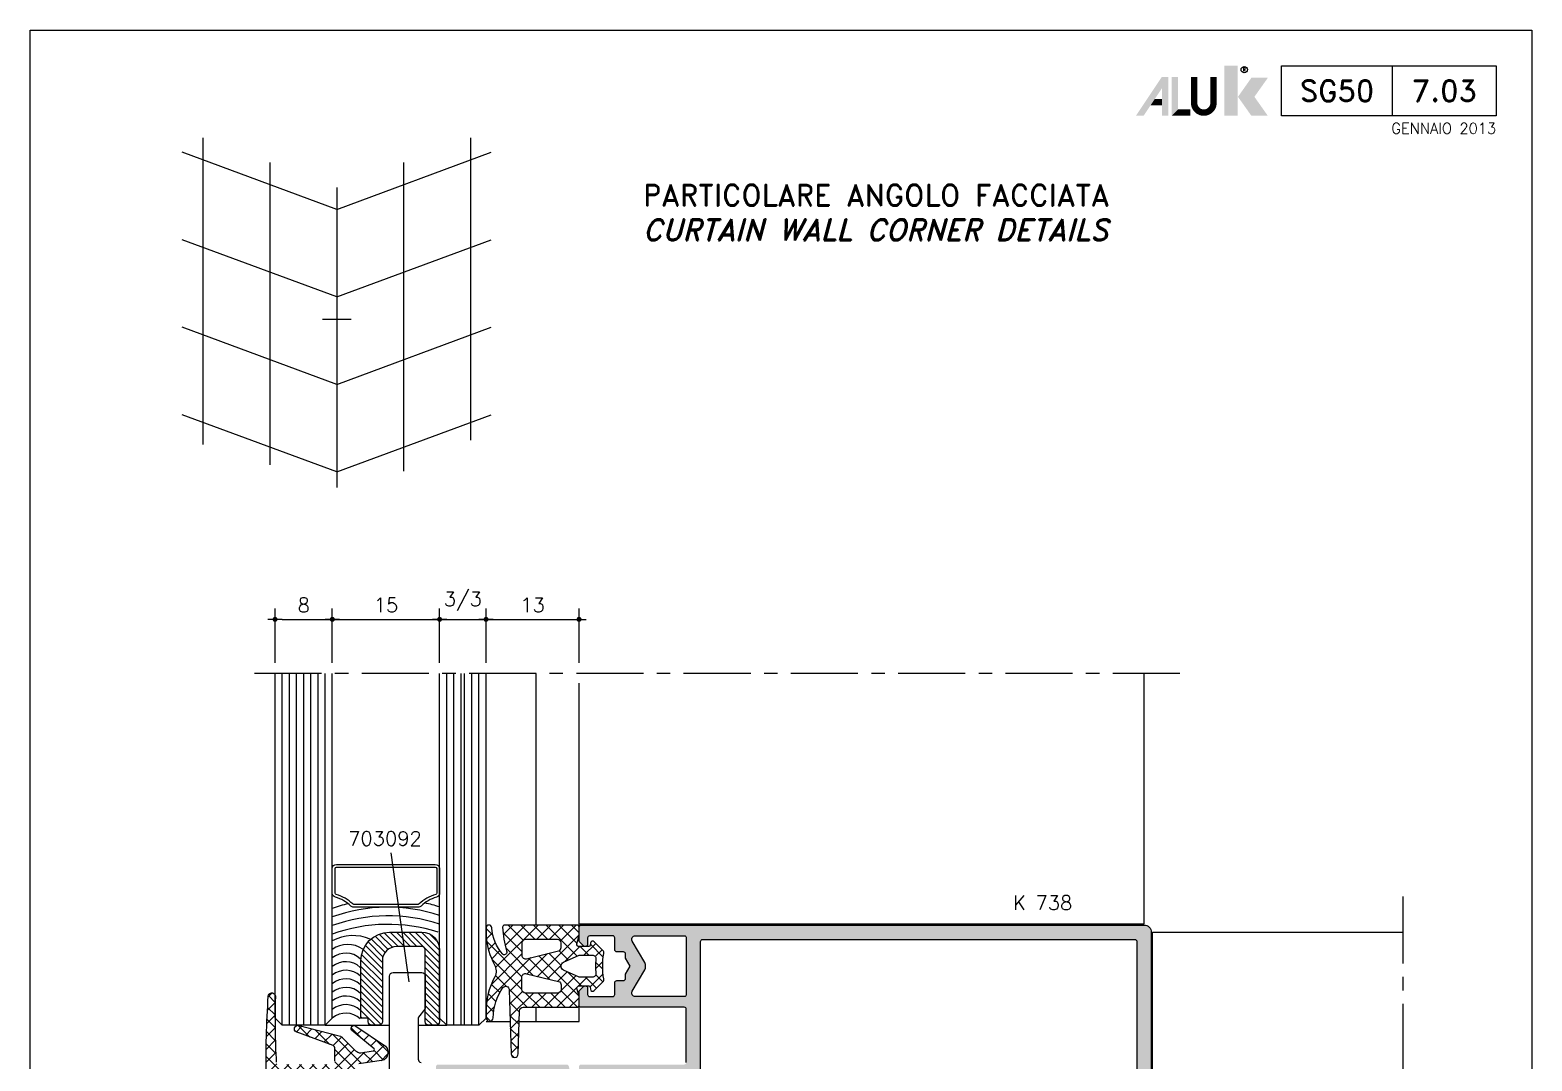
# Model space of a CAD drawing. Extents: x 0 to 1130, y -960 to 577.
# Drawn here: x 920 to 1130, y -487.2 to -343 of the extents above; entities that cross this region are included whole.
import ezdxf
from ezdxf.enums import TextEntityAlignment as Align

# ---------------------------------------------------------------- set-up
doc = ezdxf.new("R2010")
doc.units = 0
doc.header["$LTSCALE"] = 7.5
doc.header["$MEASUREMENT"] = 0
doc.linetypes.add('CENTER', pattern=[2, 1.25, -0.25, 0.25, -0.25])
doc.layers.get('0').update_dxf_attribs({"linetype": 'CONTINUOUS'})
doc.layers.get('DEFPOINTS').update_dxf_attribs({"linetype": 'CONTINUOUS'})
for name, color, linetype in [('ACCESSORI', 200, 'CONTINUOUS'), ('ASSI', 1, 'CENTER'), ('FILL', 8, 'CONTINUOUS'), ('FINE', 7, 'CONTINUOUS'), ('GOMMA', 3, 'CONTINUOUS'), ('GROSSA', 4, 'CONTINUOUS'), ('MARCHIO', 7, 'CONTINUOUS'), ('QUOTE', 254, 'CONTINUOUS'), ('TESTO', 2, 'CONTINUOUS'), ('TRATTEGGI', 140, 'CONTINUOUS'), ('VETRO', 6, 'CONTINUOUS')]:
    doc.layers.add(name, color=color, linetype=linetype)
doc.styles.add('RD', font='ROMAND.SHX', dxfattribs={"height": 3})
doc.styles.add('ROMD', font='ROMAND', dxfattribs={"height": 3})
doc.styles.get("Standard").update_dxf_attribs({"font": 'romans.shx'})
doc.dimstyles.new('SCALA_1-1$0', dxfattribs={"dimtxt": 2, "dimasz": 1, "dimexe": 1.5, "dimexo": 1.5, "dimgap": 1, "dimtad": 3, "dimdsep": 46, "dimtxsty": 'Standard', "dimblk1": 'PUNTO', "dimblk2": 'PUNTO', "dimsah": 1, "dimcen": 0.09, "dimclrt": 2, "dimadec": 0, "dimazin": 0, "dimtfac": 0.7, "dimtmove": 0, "dimatfit": 3, "dimldrblk": 'PUNTO', "dimfxl": 1, "dimtolj": 2, "dimarcsym": 0})

# ---------------------------------------------------------------- blocks, each defined once
blk = doc.blocks.new('NMD')
at = {"layer": 'MARCHIO'}
blk.add_line((-19.50147934574323, -11.99999999951831), (-19.50147934574323, -5), dxfattribs=at)
at = {"layer": 'MARCHIO', "const_width": 0.8940816252993522}
blk.add_lwpolyline([(-44.52990537063704, -6.560045326696226), (-44.52990537063704, -10.20148341598349, -1), (-47.2328569124073, -10.20148341598349), (-47.2328569124073, -6.560045326696226)], format="xyb", dxfattribs=at)
at = {"layer": 'MARCHIO'}
blk.add_lwpolyline([(-5, -11.9999999995182), (-35.0029586914865, -11.99999999951831), (-35.0029586914865, -5.000000000000114), (-5, -5)], close=True, dxfattribs=at)
blk.add_circle((-40.22975519054793, -5.53274893474395), 0.442301161380581, dxfattribs=at)
for points in [[(-43.01116324381744, -4.962846688377454), (-41.13419014878346, -4.962846688377454), (-43.01116324381741, -11.99999999951829), (-41.1341901487834, -11.99999999951832)], [(-55.38160161531025, -11.99999999951829), (-54.30890331492077, -11.99999999951829), (-51.75496516676219, -6.560045326696248), (-51.73432503771241, -8.13813258370574)], [(-51.75496516676219, -6.560045326696248), (-51.73432503771241, -8.13813258370574), (-50.84024341241303, -6.560045326696248), (-50.84024341241303, -11.99999999951832)], [(-51.73432503771238, -11.99999999951832), (-50.84024341241303, -11.99999999951832), (-51.73432503771241, -8.13813258370574)], [(-50.38284926682724, -6.560045326696226), (-49.48876764152789, -6.560045326696226), (-50.38284926682724, -11.99999999951832), (-49.48876764152789, -11.10591837421894)], [(-39.22923636995171, -6.682906760413069), (-36.93009059657882, -6.68290676041309), (-41.10585751316535, -9.341453379965678), (-38.80671173979249, -9.341453379965678)], [(-52.72995742831989, -9.631581169617007), (-53.32601184518612, -10.52566279491632), (-51.73432503771235, -9.631581169616993), (-51.73432503771238, -10.52566279491634)], [(-41.10585751316535, -9.341453379965678), (-38.80671173979249, -9.341453379965678), (-39.22923636995174, -11.99999999951832), (-36.93009059657888, -11.99999999951832)], [(-49.48876764152789, -11.10591837421894), (-50.38284926682724, -11.99999999951832), (-47.76870756949228, -11.10591837421898), (-47.76870756949228, -11.99999999951832)]]:
    blk.add_solid(points, dxfattribs=at)
blk.add_text('R', height=0.4444645296249439, dxfattribs=at).set_placement((-40.22975519054793, -5.53274893474395), align=Align.MIDDLE)
at = {"layer": 'MARCHIO', "color": 2, "style": 'RD'}
for tag, p in [('SERIE', (-27.24999999999983, -8.5)), ('PAG', (-12.24999999999983, -8.5))]:
    blk.add_attdef(tag, text='', height=3, dxfattribs=at).set_placement(p, align=Align.MIDDLE)
at = {"layer": 'MARCHIO', "color": 2}
blk.add_attdef('REVISIONE', text='', height=1.5, dxfattribs=at).set_placement((-5.004068828642176, -14.50321972118864), align=Align.RIGHT)
blk = doc.blocks.new('PUNTO')
blk.add_line((-1, 0), (1, 0))
at = {"const_width": 0.35}
blk.add_lwpolyline([(-0.1750000000000114, 0, 1), (0.1750000000000114, 0, 1)], format="xyb", close=True, dxfattribs=at)
blk = doc.blocks.new('*D206')
at = {"layer": 'DEFPOINTS', "color": 0, "transparency": 16777216}
for p in [(962.263546626122, -425.4316943071979), (954.263546626122, -433.000723530922), (962.263546626122, -433.000723530922)]:
    blk.add_point(p, dxfattribs=at)
at = {"layer": 'QUOTE', "color": 0, "lineweight": -2, "transparency": 16777216}
for p, q in [((954.263546626122, -431.500723530922), (954.263546626122, -423.9316943071979)), ((962.263546626122, -431.500723530922), (962.263546626122, -423.9316943071979)), ((955.263546626122, -425.4316943071979), (961.263546626122, -425.4316943071979))]:
    blk.add_line(p, q, dxfattribs=at)
at = {"layer": 'QUOTE', "color": 0, "lineweight": -2, "transparency": 16777216, "rotation": 180}
blk.add_blockref('PUNTO', (954.263546626122, -425.4316943071979), dxfattribs=at)
at = {"layer": 'QUOTE', "color": 0, "lineweight": -2, "transparency": 16777216}
blk.add_blockref('PUNTO', (962.263546626122, -425.4316943071979), dxfattribs=at)
at = {"layer": 'QUOTE', "color": 2, "transparency": 16777216, "insert": (958.263546626122, -423.4316943071979), "char_height": 2, "attachment_point": 5}
blk.add_mtext('\\A2;8', dxfattribs=at)
blk = doc.blocks.new('*D207')
at = {"layer": 'DEFPOINTS', "color": 0, "transparency": 16777216}
for p in [(977.263546626122, -425.4316943071979), (962.263546626122, -433.000723530922), (977.263546626122, -433.000723530922)]:
    blk.add_point(p, dxfattribs=at)
at = {"layer": 'QUOTE', "color": 0, "lineweight": -2, "transparency": 16777216}
for p, q in [((962.263546626122, -431.500723530922), (962.263546626122, -423.9316943071979)), ((977.263546626122, -431.500723530922), (977.263546626122, -423.9316943071979)), ((963.263546626122, -425.4316943071979), (976.263546626122, -425.4316943071979))]:
    blk.add_line(p, q, dxfattribs=at)
at = {"layer": 'QUOTE', "color": 0, "lineweight": -2, "transparency": 16777216, "rotation": 180}
blk.add_blockref('PUNTO', (962.263546626122, -425.4316943071979), dxfattribs=at)
at = {"layer": 'QUOTE', "color": 0, "lineweight": -2, "transparency": 16777216}
blk.add_blockref('PUNTO', (977.263546626122, -425.4316943071979), dxfattribs=at)
at = {"layer": 'QUOTE', "color": 2, "transparency": 16777216, "insert": (969.763546626122, -423.4316943071979), "char_height": 2, "attachment_point": 5}
blk.add_mtext('\\A2;15', dxfattribs=at)
blk = doc.blocks.new('*D208')
at = {"layer": 'DEFPOINTS', "color": 0, "transparency": 16777216}
for p in [(983.763546626122, -425.4316943071979), (977.263546626122, -433.000723530922), (983.763546626122, -433.000723530922)]:
    blk.add_point(p, dxfattribs=at)
at = {"layer": 'QUOTE', "color": 0, "lineweight": -2, "transparency": 16777216}
for p, q in [((977.263546626122, -431.500723530922), (977.263546626122, -423.9316943071979)), ((983.763546626122, -431.500723530922), (983.763546626122, -423.9316943071979)), ((978.263546626122, -425.4316943071979), (982.763546626122, -425.4316943071979))]:
    blk.add_line(p, q, dxfattribs=at)
at = {"layer": 'QUOTE', "color": 0, "lineweight": -2, "transparency": 16777216, "rotation": 180}
blk.add_blockref('PUNTO', (977.263546626122, -425.4316943071979), dxfattribs=at)
at = {"layer": 'QUOTE', "color": 0, "lineweight": -2, "transparency": 16777216}
blk.add_blockref('PUNTO', (983.763546626122, -425.4316943071979), dxfattribs=at)
at = {"layer": 'QUOTE', "color": 2, "transparency": 16777216, "insert": (980.513546626122, -422.9078847833883), "char_height": 2, "attachment_point": 5}
blk.add_mtext('\\A2;3/3', dxfattribs=at)
blk = doc.blocks.new('*D209')
at = {"layer": 'DEFPOINTS', "color": 0, "transparency": 16777216}
for p in [(996.7635466261224, -425.4316943071979), (983.763546626122, -433.000723530922), (996.7635466261224, -433.000723530922)]:
    blk.add_point(p, dxfattribs=at)
at = {"layer": 'QUOTE', "color": 0, "lineweight": -2, "transparency": 16777216}
for p, q in [((983.763546626122, -431.500723530922), (983.763546626122, -423.9316943071979)), ((996.7635466261224, -431.500723530922), (996.7635466261224, -423.9316943071979)), ((984.763546626122, -425.4316943071979), (995.7635466261224, -425.4316943071979))]:
    blk.add_line(p, q, dxfattribs=at)
at = {"layer": 'QUOTE', "color": 0, "lineweight": -2, "transparency": 16777216, "rotation": 180}
blk.add_blockref('PUNTO', (983.763546626122, -425.4316943071979), dxfattribs=at)
at = {"layer": 'QUOTE', "color": 0, "lineweight": -2, "transparency": 16777216}
blk.add_blockref('PUNTO', (996.7635466261224, -425.4316943071979), dxfattribs=at)
at = {"layer": 'QUOTE', "color": 2, "transparency": 16777216, "insert": (990.2635466261222, -423.4316943071979), "char_height": 2, "attachment_point": 5}
blk.add_mtext('\\A2;13', dxfattribs=at)

msp = doc.modelspace()

# ---------------------------------------------------------------- hatches: boundary and pattern name
at = {"layer": 'FILL'}
h = msp.add_hatch(color=253, dxfattribs=at)
h.paths.add_polyline_path([(997.0635466261217, -468.2006847210907, 0.4142135623730118), (996.763546626122, -468.5006847210907), (996.763546626122, -470.3764206523788, 0.1989123673796436), (996.8514145917659, -470.5885526867346), (997.3756786604779, -471.1128167554466, 0.2320247787643685), (997.6256786604783, -471.1982851531769, 0.4517883523660433), (997.9635466261218, -470.9006847210906), (997.9635466261218, -470.0006847210907, -0.4142135623730393), (998.263546626122, -469.7006847210905), (1001.463546626122, -469.7006847210905, -0.4142135623731227), (1001.763546626122, -470.0006847210907), (1001.763546626122, -471.6506847210906, 0.4142135623731229), (1002.063546626122, -471.9506847210905), (1002.963546626122, -471.9506847210905, -0.4142135623731227), (1003.263546626122, -472.2506847210907), (1003.263546626122, -472.816710124875), (1003.918247164501, -473.9506847210905), (1003.263546626122, -475.0846593173061), (1003.263546626122, -475.6506847210906, -0.4142135623730673), (1002.963546626122, -475.9506847210905), (1002.063546626122, -475.9506847210905, 0.4142135623730393), (1001.763546626122, -476.2506847210907), (1001.763546626122, -477.9006847210906, -0.4142135623730395), (1001.463546626122, -478.2006847210905), (998.263546626122, -478.2006847210905, -0.4142135623730397), (997.9635466261218, -477.9006847210906), (997.9635466261218, -477.0006847210907, 0.4517883523666104), (997.6256786604779, -476.7030842890041, 0.2320247787638949), (997.3756786604779, -476.7885526867346), (996.8514145917659, -477.3128167554464, 0.1989123673796609), (996.763546626122, -477.5249487898025), (996.763546626122, -479.4006847210906, 0.4142135623730673), (997.0635466261217, -479.7006847210905), (1011.463546626122, -479.7006847210905, -0.4142135623731227), (1011.763546626122, -480.0006847210905), (1011.763546626122, -487.4006847210908, -0.4142135623731505), (1011.463546626122, -487.7006847210907), (997.0635466261217, -487.7006847210906, 0.4142135623730951), (996.763546626122, -488.0006847210906), (996.763546626122, -488.6006847210906, -0.4142135623730951), (996.4635466261218, -488.9006847210907), (995.9635466261218, -488.9006847210907), (995.8152837534328, -488.9006847210906, -0.3394542588634019), (995.5255060055463, -488.6783304346213), (995.3231262776146, -487.9230390075599, 0.3394542588633506), (995.0333485297281, -487.7006847210906), (977.0635466261217, -487.7006847210906, 0.4142135623731784), (976.763546626122, -488.0006847210906), (976.763546626122, -489.3006847210908), (977.4635466261218, -490.0006847210907), (977.9635466261218, -490.0006847210906), (977.9635466261218, -488.9006847210906), (979.4356410069856, -488.9006847210907), (980.7635466261215, -491.2006847210905), (992.763546626122, -491.2006847210906, -1), (992.763546626122, -495.2006847210906), (980.763546626122, -495.2006847210906), (979.4356410069856, -497.5006847210907), (977.9635466261218, -497.5006847210907), (977.9635466261218, -496.4006847210907), (977.4635466261218, -496.4006847210907), (976.763546626122, -497.1006847210906), (976.763546626122, -498.4006847210907, 0.4142135623731783), (977.0635466261217, -498.7006847210906), (995.0333485297281, -498.7006847210904, 0.33945425886334), (995.3231262776151, -498.4783304346212), (995.5255060055463, -497.7230390075598, -0.3394542588633492), (995.8152837534328, -497.5006847210906), (996.4635466261218, -497.5006847210906, -0.4142135623730951), (996.763546626122, -497.8006847210905), (996.763546626122, -498.4006847210906, 0.4142135623730951), (997.0635466261217, -498.7006847210906), (1011.463546626122, -498.7006847210905, -0.4142135623731505), (1011.763546626122, -499.0006847210905), (1011.763546626122, -506.4006847210908, -0.4142135623731229), (1011.463546626122, -506.7006847210907), (997.0635466261217, -506.7006847210906, 0.4142135623731229), (996.763546626122, -507.0006847210906), (996.763546626122, -508.8764206523788, 0.1989123673796928), (996.8514145917659, -509.0885526867347), (997.3756786604779, -509.6128167554466, 0.2320247787637435), (997.6256786604779, -509.6982851531769, 0.4517883523668111), (997.9635466261218, -509.4006847210907), (997.9635466261218, -508.5006847210906, -0.4142135623731229), (998.263546626122, -508.2006847210906), (1001.463546626122, -508.2006847210906, -0.4142135623731227), (1001.763546626122, -508.5006847210906), (1001.763546626122, -510.1506847210907, 0.4142135623730397), (1002.063546626122, -510.4506847210907), (1002.963546626122, -510.4506847210907, -0.4142135623730673), (1003.263546626122, -510.7506847210908), (1003.263546626122, -511.316710124875), (1003.918247164501, -512.4506847210907), (1003.263546626122, -513.5846593173062), (1003.263546626122, -514.1506847210907, -0.4142135623731227), (1002.963546626122, -514.4506847210907), (1002.063546626122, -514.4506847210907, 0.4142135623731227), (1001.763546626122, -514.7506847210906), (1001.763546626122, -516.4006847210907, -0.4142135623731506), (1001.463546626122, -516.7006847210906), (998.263546626122, -516.7006847210906, -0.4142135623731505), (997.9635466261218, -516.4006847210907), (997.9635466261218, -515.5006847210906, 0.4517883523667224), (997.6256786604779, -515.2030842890042, 0.2320247787637778), (997.3756786604779, -515.2885526867346), (996.8514145917659, -515.8128167554466, 0.1989123673796406), (996.763546626122, -516.0249487898026), (996.763546626122, -517.9006847210907, 0.4142135623731505), (997.0635466261217, -518.2006847210906), (1011.463546626122, -518.2006847210906, -0.4142135623730951), (1011.763546626122, -518.5006847210907), (1011.763546626122, -532.2006847210904, 0.4142135623730951), (1012.763546626122, -533.2006847210904), (1026.463546626122, -533.2006847210905, -0.4142135623731504), (1026.763546626122, -533.5006847210906), (1026.763546626122, -547.9006847210906, 0.4142135623730951), (1027.063546626122, -548.2006847210905), (1028.93928255741, -548.2006847210906, 0.1989123673796232), (1029.151414591766, -548.1128167554465), (1029.675678660478, -547.5885526867347, 0.2320247787637174), (1029.761147058208, -547.3385526867347, 0.4517883523668684), (1029.463546626122, -547.0006847210907), (1028.563546626122, -547.0006847210906, -0.4142135623730673), (1028.263546626122, -546.7006847210906), (1028.263546626122, -543.5006847210907, -0.4142135623730951), (1028.563546626122, -543.2006847210907), (1030.213546626122, -543.2006847210906, 0.4142135623730951), (1030.513546626122, -542.9006847210907), (1030.513546626122, -542.0006847210906, -0.4142135623730951), (1030.813546626122, -541.7006847210906), (1031.379572029906, -541.7006847210905), (1032.513546626122, -541.0459841827113), (1033.647521222337, -541.7006847210906), (1034.213546626122, -541.7006847210906, -0.414213562373095), (1034.513546626122, -542.0006847210907), (1034.513546626122, -542.9006847210907, 0.4142135623730951), (1034.813546626122, -543.2006847210906), (1036.463546626122, -543.2006847210906, -0.414213562373095), (1036.763546626122, -543.5006847210907), (1036.763546626122, -546.7006847210906, -0.4142135623730951), (1036.463546626122, -547.0006847210907), (1035.563546626122, -547.0006847210906, 0.451788352366771), (1035.265946194035, -547.3385526867346, 0.2320247787637656), (1035.351414591766, -547.5885526867346), (1035.875678660478, -548.1128167554465, 0.198912367379658), (1036.087810694833, -548.2006847210905), (1037.963546626122, -548.2006847210905, 0.4142135623730951), (1038.263546626122, -547.9006847210906), (1038.263546626122, -533.5006847210905, -0.4142135623730951), (1038.563546626121, -533.2006847210905), (1045.963546626122, -533.2006847210906, -0.4142135623731227), (1046.263546626122, -533.5006847210907), (1046.263546626122, -547.9006847210908, 0.4142135623730395), (1046.563546626122, -548.2006847210906), (1047.163546626122, -548.2006847210907, -0.4142135623730949), (1047.463546626122, -548.5006847210907), (1047.463546626122, -549.1489475937797, -0.3394542588632963), (1047.241192339653, -549.4387253416662), (1046.485900912591, -549.6411050695976, 0.3394542588633591), (1046.263546626122, -549.9308828174843), (1046.263546626122, -567.9006847210907, 0.4142135623731505), (1046.563546626122, -568.2006847210907), (1047.863546626122, -568.2006847210905), (1048.563546626122, -567.5006847210907), (1048.563546626122, -567.0006847210907), (1047.463546626122, -567.0006847210907), (1047.463546626122, -565.5285903402269), (1049.763546626122, -564.2006847210906), (1049.763546626122, -552.2006847210907, -1), (1053.763546626122, -552.2006847210907), (1053.763546626122, -564.2006847210907), (1056.063546626122, -565.5285903402269), (1056.063546626122, -567.0006847210907), (1054.963546626122, -567.0006847210906), (1054.963546626122, -567.5006847210907), (1055.663546626121, -568.2006847210905), (1056.963546626122, -568.2006847210906, 0.4142135623731505), (1057.263546626122, -567.9006847210907), (1057.263546626122, -549.9308828174844, 0.3394542588633865), (1057.041192339652, -549.6411050695976), (1056.285900912591, -549.4387253416664, -0.3394542588634301), (1056.063546626122, -549.1489475937797), (1056.063546626122, -548.5006847210907, -0.4142135623730951), (1056.363546626122, -548.2006847210907), (1056.963546626122, -548.2006847210907, 0.4142135623730673), (1057.263546626122, -547.9006847210908), (1057.263546626122, -533.5006847210907, -0.4142135623731505), (1057.563546626122, -533.2006847210906), (1064.963546626122, -533.2006847210906, -0.4142135623730951), (1065.263546626122, -533.5006847210906), (1065.263546626122, -547.9006847210907, 0.4142135623730951), (1065.563546626122, -548.2006847210906), (1067.43928255741, -548.2006847210907, 0.1989123673797134), (1067.651414591766, -548.1128167554466), (1068.175678660478, -547.5885526867348, 0.232024778763607), (1068.261147058208, -547.3385526867348, 0.4517883523669103), (1067.963546626122, -547.0006847210908), (1067.063546626122, -547.0006847210907, -0.4142135623730675), (1066.763546626122, -546.7006847210907), (1066.763546626122, -543.5006847210908, -0.4142135623730951), (1067.063546626122, -543.2006847210909), (1068.713546626122, -543.2006847210907, 0.4142135623730674), (1069.013546626122, -542.9006847210908), (1069.013546626122, -542.0006847210908, -0.4142135623730951), (1069.313546626122, -541.7006847210907), (1069.879572029906, -541.7006847210907), (1071.013546626122, -541.0459841827114), (1072.147521222338, -541.7006847210906), (1072.713546626122, -541.7006847210907, -0.4142135623730951), (1073.013546626122, -542.0006847210907), (1073.013546626122, -542.9006847210908, 0.4142135623730951), (1073.313546626122, -543.2006847210907), (1074.963546626122, -543.2006847210907, -0.4142135623730951), (1075.263546626122, -543.5006847210908), (1075.263546626122, -546.7006847210907, -0.4142135623730397), (1074.963546626122, -547.0006847210907), (1074.063546626122, -547.0006847210907, 0.4517883523662162), (1073.765946194035, -547.3385526867343, 0.2320247787641638), (1073.851414591766, -547.5885526867347), (1074.375678660478, -548.1128167554467, 0.1989123673796436), (1074.587810694834, -548.2006847210907), (1076.463546626122, -548.2006847210907, 0.4142135623730673), (1076.763546626122, -547.9006847210907), (1076.763546626122, -469.2006847210907, 0.198912367379658), (1076.470653407308, -468.4935779399042, 0.1989123673796654), (1075.763546626122, -468.2006847210907)])
h.paths.add_polyline_path([(1013.763546626122, -470.5006847210907, -0.4142135623730672), (1014.063546626122, -470.2006847210907), (1074.463546626122, -470.2006847210909, -0.4142135623730939), (1074.763546626122, -470.5006847210909), (1074.763546626122, -530.9006847210907, -0.4142135623730951), (1074.463546626122, -531.2006847210907), (1014.063546626122, -531.2006847210904, -0.4142135623730947), (1013.763546626122, -530.9006847210904)], flags=16)
h.paths.add_polyline_path([(1011.763546626122, -497.2006847210905), (998.7635466261215, -497.2006847210906, -0.4142135623731013), (998.2635466261215, -496.7006847210906), (998.263546626122, -489.7006847210906, -0.4142135623730923), (998.763546626122, -489.2006847210906), (1011.763546626122, -489.2006847210905)], flags=16)
h.paths.add_polyline_path([(1011.463546626122, -508.2006847210907, -0.4142135623730856), (1011.763546626122, -508.5006847210908), (1011.763546626122, -516.4006847210907, -0.414213562373097), (1011.463546626122, -516.7006847210906), (1004.63993500224, -516.7006847210906, -0.5773502685639343), (1004.206922299878, -515.9506847219035), (1005.938973106665, -512.9506847102534, 0.2679491924311171), (1005.938973106665, -511.9506847102534), (1004.206922298314, -508.9506847219034, -0.577350269815316), (1004.639934999737, -508.2006847210906)], flags=16)
h.paths.add_polyline_path([(1011.463546626122, -478.2006847210905), (1004.639934999737, -478.2006847210907, -0.5773502698153251), (1004.206922298314, -477.4506847202779), (1005.938973106665, -474.4506847319278, 0.2679491919281537), (1005.938973107603, -473.4506847335533), (1004.206922299878, -470.4506847202779, -0.5773502685639893), (1004.63993500224, -469.7006847210905), (1011.463546626122, -469.7006847210905, -0.4142135623730396), (1011.763546626122, -470.0006847210906), (1011.763546626122, -477.9006847210906, -0.4142135623730814)], flags=16)
h.paths.add_polyline_path([(1028.563546626122, -533.2006847210905), (1036.463546626122, -533.2006847210905, -0.4142135623730856), (1036.763546626122, -533.5006847210906), (1036.763546626122, -540.3242963474756, -0.577350269815316), (1036.013546625309, -540.7573090488986), (1033.013546636959, -539.0252582405477, 0.2679491919281962), (1032.013546638585, -539.0252582396091), (1029.013546625309, -540.7573090473344, -0.5773502685639343), (1028.263546626122, -540.3242963449729), (1028.263546626122, -533.5006847210905, -0.4142135623730972)], flags=16)
h.paths.add_polyline_path([(1047.763546626122, -533.2006847210906), (1055.763546626122, -533.2006847210907), (1055.763546626122, -546.2006847210907, -0.4142135623730923), (1055.263546626122, -546.7006847210907), (1048.263546626122, -546.7006847210907, -0.4142135623731013), (1047.763546626122, -546.2006847210907)], flags=16)
h.paths.add_polyline_path([(1067.063546626122, -533.2006847210907), (1074.963546626122, -533.2006847210905, -0.4142135623730951), (1075.263546626122, -533.5006847210906), (1075.263546626122, -540.324296344973, -0.5773502685639419), (1074.513546626935, -540.7573090473345), (1071.513546615285, -539.0252582405478, 0.2679491924311186), (1070.513546615285, -539.0252582405477), (1067.513546626935, -540.7573090488987, -0.5773502698153155), (1066.763546626122, -540.3242963474758), (1066.763546626122, -533.5006847210907, -0.4142135623730951)], flags=16)
h = msp.add_hatch(dxfattribs=at)
h.set_pattern_fill('ANSI37', color=137, scale=10, angle=270, style=0)
h.set_pattern_definition([(315, (920.0000005592251, -639.9999999263355), (0.8838834764831845, 0.8838834764831842), []), (45, (920.0000005592251, -639.9999999263355), (-0.8838834764831842, 0.8838834764831845), [])])
h.paths.add_polyline_path([(985.0383541744156, -473.9506847319276, 0.0279488201277153), (984.9482023364287, -473.7462651286791), (984.7290359900401, -473.2893417602803, -0.110612041823471), (983.7678390943424, -469.5517546047885), (983.7678390943424, -468.5422420201531, -0.9292461723943047), (984.563546626122, -468.6006847210897, 0.1649688112626651), (986.0971982424935, -472.285272292731, 0.7904883406482366), (986.6159361885586, -471.8098515748206, -0.05312709888512344), (986.0683178841255, -468.5006847210904, -0.4142135623729978), (986.3683178841254, -468.2006847210905), (996.463546626122, -468.2006847210905, -0.4142135623731505), (996.763546626122, -468.5006847210905), (996.763546626122, -469.7020779802669, -0.0655434628152484), (996.7533243740087, -469.7797236937977), (996.473768878235, -470.8230390075596, 0.4931454260312266), (996.7635466261219, -471.2006847210904), (998.1411344724158, -471.2006847210905, 0.3888787318530059), (998.3403734120342, -471.01811586964), (998.3661599255513, -470.723374671433, -0.6370702608073496), (998.8771503693349, -470.5373893599015), (1000.085442531588, -471.7456815221541, -0.2454199115108711), (1000.224054824673, -472.1873991901465, 0.04434285628740945), (1000.067368498242, -473.9506847319276), (999.0673684982421, -473.9506847319276, -0.02265679805365915), (999.1129209945743, -472.945928593819, 0.4410091218321953), (998.6149722100787, -472.4006847210904), (996.7635466261221, -472.4006847210909), (994.6057108921799, -473.4069000659066, 0.2914734167828084), (994.2592818492244, -473.9506847319276)])
h.paths.add_polyline_path([(993.9113192977011, -471.8140801279308, 0.3288304544284983), (994.263546626122, -471.3364157713639), (994.263546626122, -470.7006847210907, 0.4142135623730941), (993.763546626122, -470.2006847210907), (989.2635466261219, -470.2006847210907, 0.4142135623731152), (988.7635466261219, -470.7006847210909), (988.763546626122, -472.4191935491418, 0.5050829045456721), (989.4113192977011, -472.8968579057087)], flags=16)
h.paths.add_polyline_path([(994.2592818492244, -473.9506847319276, 0.2914734223893663), (994.6057108921799, -474.4944694103506), (996.7635466261222, -475.5006847210904), (998.6149722100787, -475.5006847210904, 0.44100912183203), (999.1129209945741, -474.9554408483621, -0.02265679756541681), (999.0673684982421, -473.9506847319276), (1000.067368498242, -473.9506847319276, 0.04434285659807329), (1000.224054824673, -475.7139702861108, -0.2454199115108631), (1000.085442531588, -476.1556879541032), (998.8771503720764, -477.3639801136143, -0.6370702608072792), (998.3661599282929, -477.1779948020827), (998.3403734120343, -476.8832535725409, 0.3888787318528504), (998.1411344724158, -476.7006847210905), (996.7635466261219, -476.7006847210905, 0.4931454260312618), (996.4737688782351, -477.0783304346213), (996.7635466261219, -478.1597957126373), (996.7635466261219, -479.4006847210906, -0.4142135623730951), (996.4635466261218, -479.7006847210905), (988.9484162423796, -479.7006847210905, 0.4052432957209685), (988.4486522032114, -480.1853255168724), (988.3791133445777, -482.4480092064941), (987.1264085925807, -481.760994968993), (986.9868559954816, -477.2352937626257, 0.6756558563554195), (986.1158645907578, -476.9157048468867, 0.1494527194712063), (984.7634140244704, -481.1748315282509, -0.925745551245078), (983.7678390943424, -481.2286931776023), (983.7678390943424, -479.6845018218321, -0.09819273378049216), (984.7572115467086, -475.8588369772218), (985.0067713711073, -475.4367150384189, 0.1926945525451828), (985.0383541744156, -473.9506847319276)])
h.paths.add_polyline_path([(989.4113192977011, -475.0045115364727, 0.5050829045456721), (988.763546626122, -475.4821758930394), (988.7635466261219, -477.2006847210905, 0.4142135623731152), (989.2635466261219, -477.7006847210905), (993.763546626122, -477.7006847210905, 0.4142135623730941), (994.263546626122, -477.2006847210905), (994.263546626122, -476.5649536708173, 0.3288304544284983), (993.9113192977011, -476.0872893142506)], flags=16)
h.paths.add_polyline_path([(987.1264085925807, -481.760994968993), (988.3791133445777, -482.4480092064941), (988.2633106652902, -486.2160439253087, -0.9697392325155793), (987.2637825869537, -486.2160439253086)])
h = msp.add_hatch(dxfattribs=at)
h.set_pattern_fill('ANSI37', color=137, scale=10, angle=-89.99999999999986, style=0)
h.set_pattern_definition([(44.99999999999986, (599.8481277948797, -601.8708936695452), (0.8838834764831822, -0.8838834764831865), []), (314.9999999999998, (599.8481277948797, -601.8708936695452), (-0.8838834764831865, -0.8838834764831822), [])])
edge = h.paths.add_edge_path(flags=16)
edge.add_line((965.9429315330455, -491.2006847210905), (967.3014085905507, -491.2006847210905))
edge.add_arc((967.3014085905509, -492.0006847210905), 0.8000000000000114, 49.82058266778051, 90.00000000001069, ccw=False)
edge.add_line((967.8175552014067, -491.3894624406539), (969.2385986047674, -492.589462440654))
edge.add_arc((968.7224519939115, -493.2006847210905), 0.8000000000000601, -49.820582667772726, 49.82058266776693, ccw=False)
edge.add_line((969.2385986047673, -493.8119070015271), (967.8175552014065, -495.0119070015269))
edge.add_arc((967.3014085905505, -494.4006847210904), 0.8000000000001255, 270.0000000000117, 310.1794173322418, ccw=False)
edge.add_line((967.3014085905506, -495.2006847210905), (965.9429315330453, -495.2006847210905))
edge.add_arc((965.9429315330453, -494.4006847210906), 0.7999999999999545, 180, 270, ccw=False)
edge.add_line((965.1429315330454, -494.4006847210906), (965.1429315330454, -492.0006847210905))
edge.add_arc((965.9429315330455, -492.0006847210905), 0.7999999999999545, 90, 180, ccw=False)
edge = h.paths.add_edge_path(flags=16)
edge.add_line((961.0429315330455, -496.7006847210907), (962.2429315330454, -496.7006847210905))
edge.add_arc((962.2429315330453, -495.7006847210905), 1.000000000000028, 270.0000000000016, 359.9999999999984)
edge.add_line((963.2429315330453, -495.7006847210905), (963.2429315330455, -490.6894557936198))
edge.add_arc((962.2429315330456, -490.6894557936198), 0.9999999999999716, 359.9999999999984, 450.0000000000016)
edge.add_line((962.2429315330456, -489.6894557936198), (961.0429315330455, -489.6894557936198))
edge.add_arc((961.0429315330455, -490.6894557936198), 1.000000000000028, 90.00000000000081, 179.9999999999984)
edge.add_line((960.0429315330455, -490.6894557936198), (960.0429315330455, -495.7006847210907))
edge.add_arc((961.0429315330454, -495.7006847210907), 0.9999999999999858, 180, 270.0000000000008)
edge = h.paths.add_edge_path(flags=16)
edge.add_line((957.2429315330453, -489.6894557936198), (956.0429315330454, -489.6894557936198))
edge.add_arc((956.0429315330455, -490.6894557936199), 1.000000000000085, 90.00000000000487, 180.0000000000082)
edge.add_line((955.0429315330454, -490.68945579362), (955.0429315330455, -495.7006847210905))
edge.add_arc((956.0429315330454, -495.7006847210905), 0.9999999999999787, 179.9999999999984, 269.9999999999947)
edge.add_line((956.0429315330452, -496.7006847210905), (957.2429315330454, -496.7006847210907))
edge.add_arc((957.2429315330454, -495.7006847210906), 1.000000000000085, 270.0000000000053, 360.0000000000081)
edge.add_line((958.2429315330455, -495.7006847210905), (958.2429315330453, -490.6894557936198))
edge.add_arc((957.2429315330453, -490.6894557936198), 1.000000000000014, 0, 89.99999999999919)
edge = h.paths.add_edge_path()
edge.add_arc((962.9902633869469, -484.6525760987438), 0.9999999999999076, 44.999999999994316, 66.59053831789942, ccw=False)
edge.add_line((963.6973701681335, -483.9454693175574), (965.5246899537935, -485.7727891032175))
edge.add_arc((966.2317967349802, -485.0656823220311), 1.000000000000028, 224.9999999999919, 269.9999999999935)
edge.add_line((966.2317967349801, -486.0656823220311), (967.9798899999352, -485.8069124699628))
edge.add_arc((967.9506031844426, -485.609068383778), 0.1999999999999331, 278.4203322656118, 397.7124176701303)
edge.add_line((968.1088213801629, -485.4867286823603), (964.9669947058517, -482.8828045729513))
edge.add_arc((965.2834310972925, -482.6381251701157), 0.40000000000005, 45.14424069187612, 217.7124176701346, ccw=False)
edge.add_line((965.565560864782, -482.3545713052217), (969.7140762532835, -485.1529318355957))
edge.add_arc((969.0087518345597, -485.8618164978307), 1.000000000000012, -4.774847184307873e-12, 45.14424069187601, ccw=False)
edge.add_line((970.0087518345597, -485.8618164978308), (970.0087518345597, -486.1704457796023))
edge.add_arc((969.0087518345597, -486.1704457796023), 1.000000000000014, -81.95757085625849, 0, ccw=False)
edge.add_line((969.1486582187797, -487.1606105152168), (965.9700829555995, -487.6097307030477))
edge.add_arc((965.9700829555995, -487.9097307030477), 0.2999999999999545, 89.99999999999051, 172.0928372970349)
edge.add_line((965.6729352736462, -487.8684601916652), (965.4033143692875, -489.8097307030475))
edge.add_arc((965.7033143692875, -489.8097307030475), 0.3000000000000114, 180.0000000000109, 270.0000000000109)
edge.add_line((965.7033143692876, -490.1097307030475), (966.7926824506266, -490.1097307030475))
edge.add_arc((966.7926824506266, -489.8097307030475), 0.2999999999999545, 270.0000000000027, 345.0000000000028)
edge.add_line((967.0824601985132, -489.8873764165783), (967.1322480883135, -489.5015654822421))
edge.add_arc((967.4220258362002, -489.5792111957729), 0.2999999999999697, 49.820582667758174, 164.9999999999927, ccw=False)
edge.add_line((967.6155808152712, -489.3500028406092), (970.2465697027638, -491.7251921171714))
edge.add_arc((968.9063663267327, -493.2097307360274), 1.999999999999961, -47.92508687032381, 47.925086383308326, ccw=False)
edge.add_line((970.2465696901452, -494.6942693662751), (967.6155808152711, -497.0694585654862))
edge.add_arc((967.4220258362002, -496.8402502103226), 0.2999999999999837, 194.999999999995, 310.1794173322296, ccw=False)
edge.add_line((967.1322480883134, -496.9178959238533), (967.0824601985131, -496.532084989517))
edge.add_arc((966.7926824506264, -496.6097307030477), 0.2999999999999482, 14.99999999999712, 89.99999999999729)
edge.add_line((966.7926824506264, -496.3097307030478), (965.7033143692875, -496.3097307030478))
edge.add_arc((965.7033143692875, -496.6097307030478), 0.3000000000000682, 90, 180)
edge.add_line((965.4033143692875, -496.6097307030478), (965.6729352736462, -498.5510012144302))
edge.add_arc((965.9700829555994, -498.5097307030478), 0.2999999999999629, 187.9071627029651, 270.0000000000095)
edge.add_line((965.9700829555995, -498.8097307030478), (969.1486582187797, -499.2588508908788))
edge.add_arc((969.0087518345597, -500.2490156264932), 0.9999999999999771, 4.888534022029489e-12, 81.95757085626099, ccw=False)
edge.add_line((970.0087518345597, -500.2490156264931), (970.0087518345597, -500.5576449082647))
edge.add_arc((969.0087518345596, -500.5576449082649), 1.00000000000005, -45.14424069187578, 9.777068044058979e-12, ccw=False)
edge.add_line((969.7140762532833, -501.2665295704999), (965.5655608647819, -503.5898228049006))
edge.add_arc((965.2834310972925, -503.3062689400066), 0.3999999999999925, 142.2875823298713, 314.8557593081304, ccw=False)
edge.add_line((964.9669947058517, -503.0615895371711), (968.1088213801629, -500.9327327237352))
edge.add_arc((967.9506031844425, -500.8103930223174), 0.1999999999999854, 322.2875823298618, 441.5796677343825)
edge.add_line((967.979889999935, -500.6125489361326), (966.23179673498, -500.3537790840644))
edge.add_arc((966.2317967349801, -501.3537790840644), 1.000000000000028, 90.00000000000612, 135.0000000000078)
edge.add_line((965.5246899537935, -500.646672302878), (963.6973701681335, -502.4739920885381))
edge.add_arc((962.9902633869469, -501.7668853073517), 0.9999999999999076, 293.40946168210064, 315.00000000000574, ccw=False)
edge.add_line((963.3875628278752, -502.6845743365102), (957.4635466261219, -504.2786619160302))
edge.add_arc((957.463546626122, -503.7786619160302), 0.4999999999999432, 122.4307834476304, 269.9999999999992, ccw=False)
edge.add_line((957.195406450217, -503.3566419567088), (962.3911778158347, -501.3622589625274))
edge.add_arc((962.1262424106972, -500.9382197767148), 0.5000000000000521, 301.9967264147432, 360.0000000000098)
edge.add_line((962.6262424106972, -500.9382197767147), (962.6262424106972, -499.2097307030476))
edge.add_arc((962.1262424106972, -499.2097307030476), 0.5, 0, 90)
edge.add_line((962.1262424106972, -498.7097307030476), (954.5759756732367, -498.7097307030475))
edge.add_arc((954.5759756732367, -499.0097307030476), 0.3000000000000682, 89.99999999998914, 188.9589825300999)
edge.add_arc((1061.728029821608, -502.4416123158174), 107.5017057601861, 178.1954924064678, 183.318433336278)
edge.add_arc((953.913546626122, -508.7475580655516), 0.4999999999999991, -172.85721246531432, 9.577018480222307, ccw=False)
edge.add_arc((1136.527445362072, -496.832958889476), 183.5012857548712, 180.0544305130796, 183.7422437492088, ccw=False)
edge.add_line((953.026242410697, -497.0072835555674), (953.026242410697, -489.4234067779989))
edge.add_arc((1086.471484730135, -487.2063783773378), 133.4636576474016, 176.0966230836416, 180.9518112672047, ccw=False)
edge.add_arc((953.813546626122, -478.1831322680146), 0.4999999999999689, -9.577018480242828, 172.8572124652942, ccw=False)
edge.add_arc((1051.497116891728, -481.5229297838561), 97.24508396163708, 178.080880326116, 183.4495869922942)
edge.add_arc((954.724561233065, -487.4209596305183), 0.3000000000000966, 171.0318713345874, 269.9999999999919)
edge.add_line((954.724561233065, -487.7209596305183), (962.1262424106973, -487.7209596305183))
edge.add_arc((962.1262424106973, -487.2209596305183), 0.5, 270, 360)
edge.add_line((962.6262424106973, -487.2209596305183), (962.6262424106973, -485.4812416293807))
edge.add_arc((962.1262424106972, -485.4812416293806), 0.5000000000000568, 359.9999999999902, 418.0032735852568)
edge.add_line((962.3911778158348, -485.057202443568), (957.1954064502171, -483.1482645742923))
edge.add_arc((957.4732121341698, -482.7225967740225), 0.5083001812147462, 91.08956521683842, 236.87012903977632, ccw=False)
edge.add_line((957.4635466261219, -482.2143884976464), (963.3875628278753, -483.7461159970558))
at = {"layer": 'TRATTEGGI'}
h = msp.add_hatch(dxfattribs=at)
h.set_pattern_fill('ANSI31', color=256, scale=5, angle=-90.00000000000001, style=0)
h.set_pattern_definition([(315, (885.3960535568916, -396.6370120804038), (0.4419417382415923, 0.4419417382415921), [])])
h.paths.add_polyline_path([(969.263546626122, -473.2006847210907, -0.4142135623730907), (971.263546626122, -471.2006847210907), (974.763546626122, -471.2006847210907, -0.4142135623730951), (975.263546626122, -471.7006847210907), (975.263546626122, -481.7006847210907, 0.4142135623730951), (975.763546626122, -482.2006847210907), (976.763546626122, -482.2006847210907, 0.4142135623730618), (977.263546626122, -481.7006847210907), (977.263546626122, -471.7006847210907, 0.4142135623730933), (974.763546626122, -469.2006847210907), (970.263546626122, -469.2006847210907, 0.4142135623730961), (966.263546626122, -473.2006847210907), (966.263546626122, -481.2006847210907), (967.263546626122, -481.2006847210907), (967.263546626122, -481.7006847210907, 0.4142135623730951), (967.763546626122, -482.2006847210907), (968.763546626122, -482.2006847210907, 0.4142135623731117), (969.263546626122, -481.7006847210907)])

# ---------------------------------------------------------------- linework, layer by layer
at = {"layer": 'ACCESSORI'}
for points in [[(968.763546626122, -482.2006847210907), (967.763546626122, -482.2006847210907, -0.414213562373095), (967.263546626122, -481.7006847210907), (967.263546626122, -481.2006847210907), (966.263546626122, -481.2006847210907), (966.263546626122, -473.2006847210907, -0.414213562373095), (970.263546626122, -469.2006847210907), (974.763546626122, -469.2006847210907, -0.414213562373095), (977.263546626122, -471.7006847210907), (977.263546626122, -481.7006847210907, -0.414213562373095), (976.763546626122, -482.2006847210907), (975.763546626122, -482.2006847210907, -0.414213562373095), (975.263546626122, -481.7006847210907), (975.263546626122, -471.7006847210907, 0.414213562373095), (974.763546626122, -471.2006847210907), (971.263546626122, -471.2006847210907, 0.414213562373095), (969.263546626122, -473.2006847210907), (969.263546626122, -481.7006847210907, -0.414213562373095), (968.763546626122, -482.2006847210907)], [(970.263546626122, -488.523832520394), (970.263546626122, -475.3303182300341, -0.414213562373095), (970.763546626122, -474.8303182300341), (974.763546626122, -474.8303182300342, -0.414213562373095), (975.263546626122, -475.3303182300342), (975.263546626122, -479.6963436338185, -0.1316524975873968), (975.1965593280142, -479.9463436338185), (974.3305339242297, -481.0803182300342, 0.1316524975873977), (974.263546626122, -481.3303182300341), (974.263546626122, -486.9324254694892, 0.3639702342661961), (974.6767225372885, -487.4248293459952)]]:
    msp.add_lwpolyline(points, format="xyb", dxfattribs=at)
at = {"layer": 'ASSI'}
for p, q in [((1080.763546626122, -433.000723530922), (951.1473842495111, -433.000723530922)), ((1111.963507816291, -464.2006847210909), (1111.963507816291, -593.8168470977014))]:
    msp.add_line(p, q, dxfattribs=at)
at = {"layer": 'FINE'}
for p, q in [((990.7635466261222, -468.2013280468614), (990.7635466261221, -433.000723530922)), ((990.7635466261222, -481.7006847210905), (990.7635466261222, -479.7013280468614)), ((996.7635466261221, -481.7006847210905), (996.7635466261219, -479.4006847210907)), ((961.263546626122, -482.2006847210901), (970.3244816049478, -482.2006847210902)), ((974.3244816049478, -482.2006847210905), (978.263546626122, -482.2006847210905)), ((988.4020808021955, -481.7006847210905), (996.7635466261222, -481.7006847210905))]:
    msp.add_line(p, q, dxfattribs=at)
for points in [[(996.763546626122, -468.5006847210907), (996.763546626122, -468.0000413953198), (1075.763546626122, -467.9995527151671), (1075.763546626122, -433.000723530922)], [(1076.463546626122, -548.2006847210905), (1076.964189951893, -548.2006847210905), (1076.964678632045, -469.2006847210909), (1111.963507816291, -469.2006847210909)], [(983.7940940618661, -481.7006847210905), (987.1245488914333, -481.7006847210905)]]:
    msp.add_lwpolyline(points, dxfattribs=at)
for centre, radius, start, end in [((970.3089352888672, -488.9336243041287), 24.43472510855186, 103.8102636631042, 109.2238941669093), ((970.0488807787652, -488.6229131212351), 22.92401045712117, 71.65603269343345, 109.8534098102649), ((969.8089352888672, -488.9336243041287), 24.43472510855186, 72.23686200573893, 77.27830904231406), ((970.0488807787652, -489.8229131212352), 22.92401045712117, 71.65603269343345, 109.8534098102649), ((970.0453227871619, -491.0026317293035), 22.90372642493055, 72.15615608233483, 109.8622688000906), ((965.1816393928882, -475.8479908534542), 6.179677135187042, 67.2090376197032, 118.1777160566825), ((964.4266629869173, -474.669981580427), 3.754950812071938, 56.1345032517745, 125.1746339035113), ((964.1525031324093, -475.0876604314847), 2.966212160750302, 47.31371758880221, 129.5554342016722), ((964.1525031324093, -476.2876604314847), 2.966212160750302, 47.31371758880221, 129.5554342016722), ((964.1525031324093, -477.4876604314848), 2.966212160750384, 47.31371758880221, 129.5554342016814), ((964.1525031324093, -478.6876604314848), 2.966212160750384, 47.31371758880221, 129.5554342016814), ((964.1525031324093, -479.8876604314847), 2.966212160750302, 47.31371758880221, 129.5554342016722), ((964.1525031324093, -481.0876604314847), 2.966212160750302, 47.31371758880221, 129.5554342016722), ((964.1525031324093, -482.2876604314848), 2.966212160750384, 47.31371758880221, 129.5554342016814), ((964.1525031324093, -483.4876604314848), 2.966212160750384, 47.31371758880221, 129.5554342016814)]:
    msp.add_arc(centre, radius, start, end, dxfattribs=at)
at = {"layer": 'GOMMA'}
for points in [[(1000.085442531588, -476.1556879541032, 0.2454199115108711), (1000.224054824673, -475.7139702861108, -0.0888604381802806), (1000.224054824673, -472.1873991901465, 0.2454199115108711), (1000.085442531588, -471.7456815221541), (998.8771503693349, -470.5373893599015, 0.6370702608073499), (998.3661599255513, -470.723374671433), (998.3403734120342, -471.01811586964, -0.3888787318530058), (998.1411344724158, -471.2006847210905), (996.7635466261219, -471.2006847210904, -0.4931454260312268), (996.473768878235, -470.8230390075596), (996.7533243740087, -469.7797236937977, 0.06554346281524841), (996.763546626122, -469.7020779802669), (996.763546626122, -468.5006847210905, 0.4142135623731504), (996.463546626122, -468.2006847210905), (986.3683178841254, -468.2006847210905, 0.4142135623731505), (986.0683178841255, -468.5006847210905, 0.05312709888512125), (986.6159361885586, -471.8098515748208, -0.7904883406482491), (986.0971982424935, -472.2852722927308, -0.164968811262667), (984.563546626122, -468.6006847210895, 0.999999999998863), (983.763546626122, -468.6006847210904), (983.763546626122, -469.2431588212492, 0.1194670680124155), (984.7290359900401, -473.2893417602803), (984.9482023364287, -473.7462651286791, -0.2218381007067161), (985.0067713711073, -475.4367150384189), (984.7572115467086, -475.8588369772218, 0.1001934393118184), (983.763546626122, -479.7648848373512), (983.763546626122, -481.1633170127035, 0.9999999999995451), (984.763546626122, -481.1633170127035, -0.1490676202251945), (986.1158645907578, -476.9157048468867, -0.6756558563554195), (986.9868559954816, -477.2352937626257), (987.2637825869537, -486.2160439253086, 0.9697392325155803), (988.2633106652902, -486.2160439253087), (988.4486522032114, -480.1853255168724, -0.4052432957209685), (988.9484162423796, -479.7006847210905), (996.4635466261218, -479.7006847210905, 0.4142135623730951), (996.7635466261219, -479.4006847210906), (996.7635466261219, -478.1597957126373), (996.4737688782351, -477.0783304346213, -0.4931454260312618), (996.7635466261219, -476.7006847210905), (998.1411344724158, -476.7006847210905, -0.3888787318528504), (998.3403734120343, -476.8832535725409), (998.3661599282929, -477.1779948020827, 0.6370702608072794), (998.8771503720764, -477.3639801136143)], [(994.263546626122, -471.3364157713639), (994.263546626122, -470.7006847210907, 0.4142135623730941), (993.763546626122, -470.2006847210907), (989.2635466261219, -470.2006847210907, 0.4142135623731153), (988.7635466261219, -470.7006847210909), (988.763546626122, -472.4191935491418, 0.5050829045456721), (989.4113192977011, -472.8968579057087), (993.9113192977011, -471.8140801279308, 0.3288304544284983)], [(999.1129209945743, -472.9459285938188, 0.04533686841581842), (999.1129209945741, -474.9554408483619, -0.4410091218320485), (998.6149722100787, -475.5006847210904), (996.7635466261221, -475.5006847210904), (994.6057108921799, -474.4944694103506, -0.6370702608074954), (994.6057108921799, -473.4069000659066), (996.7635466261221, -472.4006847210909), (998.6149722100787, -472.4006847210904, -0.4410091218321674)], [(994.263546626122, -476.5649536708173), (994.263546626122, -477.2006847210905, -0.4142135623730941), (993.763546626122, -477.7006847210905), (989.2635466261219, -477.7006847210905, -0.4142135623731153), (988.7635466261219, -477.2006847210905), (988.763546626122, -475.4821758930394, -0.5050829045456721), (989.4113192977011, -475.0045115364727), (993.9113192977011, -476.0872893142506, -0.3288304544284983)]]:
    msp.add_lwpolyline(points, format="xyb", close=True, dxfattribs=at)
for points in [[(953.0262424106971, -489.4234067779989, -0.02118792466664012), (953.3174269472903, -478.1209610184223, -1.021471536208638), (954.3065780507366, -478.266318891594, 0.02342968780759608), (954.4282286712722, -487.3741941216319, 0.460837705276387)], [(962.6262424106973, -487.2209596305183), (962.6262424106973, -485.4812416293807, 0.2586328234606747), (962.3911778158348, -485.057202443568), (957.1954064502171, -483.1482645742923, -0.7384803967435852), (957.4635466261219, -482.2143884976464), (963.3875628278753, -483.7461159970558)], [(963.3875628278753, -483.7348870695853, -0.09448617806848356), (963.6973701681335, -483.9454693175574), (965.5246899537935, -485.7727891032175, 0.1989123673796647), (966.2317967349801, -486.0656823220311), (967.9798899999352, -485.8069124699628, 0.5732391076007188), (968.1088213801629, -485.4867286823603), (964.9669947058517, -482.8828045729513, -0.9371607967419255), (965.565560864782, -482.3545713052217), (969.7140762532835, -485.1529318355957, -0.199566719816703), (970.0087518345597, -485.8618164978308), (970.0087518345597, -486.1704457796023, -0.373673682457282), (969.1486582187797, -487.1606105152168), (965.9700829555995, -487.6097307030477, 0.3743464544838445)]]:
    msp.add_lwpolyline(points, format="xyb", dxfattribs=at)
at = {"layer": 'GROSSA'}
msp.add_lwpolyline([(1011.763546626122, -487.4006847210908), (1011.763546626122, -480.0006847210905, 0.4142135623731227), (1011.463546626122, -479.7006847210905), (997.0635466261217, -479.7006847210905, -0.4142135623730673), (996.763546626122, -479.4006847210906), (996.763546626122, -477.5249487898025, -0.1989123673796609), (996.8514145917659, -477.3128167554464), (997.3756786604779, -476.7885526867346, -0.1989123673796406), (997.5878106948337, -476.7006847210905), (997.6635466261216, -476.7006847210905, -0.4142135623730395), (997.9635466261218, -477.0006847210907), (997.9635466261218, -477.9006847210906, 0.4142135623730396), (998.263546626122, -478.2006847210905), (1001.463546626122, -478.2006847210905, 0.4142135623730396), (1001.763546626122, -477.9006847210906), (1001.763546626122, -476.2506847210907, -0.4142135623730395), (1002.063546626122, -475.9506847210905), (1002.963546626122, -475.9506847210905, 0.4142135623730672), (1003.263546626122, -475.6506847210906), (1003.263546626122, -475.0846593173062), (1003.918247164501, -473.9506847210905), (1003.263546626122, -472.816710124875), (1003.263546626122, -472.2506847210907, 0.4142135623731226), (1002.963546626122, -471.9506847210905), (1002.063546626122, -471.9506847210905, -0.4142135623731228), (1001.763546626122, -471.6506847210906), (1001.763546626122, -470.0006847210907, 0.4142135623731226), (1001.463546626122, -469.7006847210905), (998.263546626122, -469.7006847210905, 0.4142135623730395), (997.9635466261218, -470.0006847210907), (997.9635466261218, -470.9006847210906, -0.4142135623730396), (997.6635466261216, -471.2006847210905), (997.5878106948337, -471.2006847210907, -0.1989123673796814), (997.3756786604779, -471.1128167554466), (996.8514145917659, -470.5885526867346, -0.1989123673796436), (996.763546626122, -470.3764206523788), (996.763546626122, -468.5006847210907, -0.4142135623730118), (997.0635466261217, -468.2006847210907), (1075.763546626122, -468.2006847210907, -0.1989123673796654), (1076.470653407308, -468.4935779399042, -0.198912367379658), (1076.763546626122, -469.2006847210907), (1076.763546626122, -547.9006847210907, -0.4142135623730672)], format="xyb", dxfattribs=at)
for points in [[(1005.938973106665, -474.4506847319278, 0.2679491924311186), (1005.938973106665, -473.4506847319278), (1004.206922299878, -470.4506847202779, -0.577350268563942), (1004.63993500224, -469.7006847210905), (1011.463546626122, -469.7006847210905, -0.414213562373095), (1011.763546626122, -470.0006847210907), (1011.763546626122, -477.9006847210906, -0.414213562373095), (1011.463546626122, -478.2006847210905), (1004.639934999737, -478.2006847210907, -0.5773502698153157), (1004.206922298314, -477.4506847202779)], [(1074.763546626122, -530.9006847210907, -0.414213562373095), (1074.463546626122, -531.2006847210907), (1014.063546626122, -531.2006847210904, -0.4142135623730946), (1013.763546626122, -530.9006847210904), (1013.763546626122, -470.5006847210907, -0.4142135623731505), (1014.063546626122, -470.2006847210907), (1074.463546626122, -470.2006847210909, -0.4142135623730938), (1074.763546626122, -470.5006847210909)]]:
    msp.add_lwpolyline(points, format="xyb", close=True, dxfattribs=at)
at = {"layer": 'MARCHIO'}
msp.add_lwpolyline([(920, -640), (920, -343), (1130, -343), (1130, -640)], close=True, dxfattribs=at)
at = {"layer": 'QUOTE', "color": 3}
for p, q in [((944.1600011993129, -358.0737039630355), (944.1600011993129, -400.9663001702495)), ((981.6000011993129, -358.0737039630352), (981.6000011993129, -400.3650048352263)), ((962.8800011993127, -368.0992514295192), (941.2661269499876, -360.0872822460825)), ((962.8800011993127, -368.0992514295192), (984.4938754486378, -360.0872822460824)), ((953.5200011993128, -361.5433286444739), (953.5200011993128, -403.8224519661285)), ((972.2400011993128, -361.5433286444737), (972.2400011993128, -404.7243949686635)), ((962.8800011993127, -365.0129533259126), (962.8800011993127, -406.9792514295193)), ((962.8800011993127, -380.3392514295192), (941.2661269499876, -372.3272822460825)), ((962.8800011993127, -380.3392514295192), (984.4938754486378, -372.3272822460825)), ((962.8800011993127, -392.5792514295192), (941.2661269499876, -384.5672822460825)), ((962.8800011993127, -392.5792514295192), (984.4938754486378, -384.5672822460825)), ((962.8800011993127, -404.8192514295192), (941.2661269499876, -396.8072822460825)), ((962.8800011993127, -404.8192514295192), (984.4938754486378, -396.8072822460825))]:
    msp.add_line(p, q, dxfattribs=at)
at = {"layer": 'QUOTE', "color": 4}
msp.add_line((960.8800011993125, -383.4325149024457), (964.8800011993125, -383.4325149024457), dxfattribs=at)
at = {"layer": 'QUOTE'}
for p, q in [((996.7635466261224, -468.0000413953198), (996.7635466261224, -434.3757358694161)), ((973.0284829665868, -476.1185252825205), (970.5041664678886, -458.1139591620232))]:
    msp.add_line(p, q, dxfattribs=at)
at = {"layer": 'TRATTEGGI'}
for p, q in [((955.263546626122, -482.2006847210905), (955.263546626122, -433.000723530922)), ((956.263546626122, -482.2006847210905), (956.263546626122, -433.000723530922)), ((957.263546626122, -482.2006847210905), (957.263546626122, -433.000723530922)), ((958.263546626122, -482.2006847210905), (958.263546626122, -433.000723530922)), ((959.263546626122, -482.2006847210905), (959.263546626122, -433.000723530922)), ((960.263546626122, -482.2006847210905), (960.263546626122, -433.000723530922)), ((961.263546626122, -482.2006847210905), (961.263546626122, -433.000723530922)), ((978.263546626122, -482.2006847210905), (978.263546626122, -433.000723530922)), ((979.263546626122, -482.2006847210905), (979.263546626122, -433.000723530922)), ((980.263546626122, -482.2006847210905), (980.263546626122, -433.000723530922)), ((980.763546626122, -482.2006847210905), (980.763546626122, -433.000723530922)), ((981.763546626122, -482.2006847210905), (981.763546626122, -433.000723530922)), ((982.763546626122, -482.2006847210905), (982.763546626122, -433.000723530922))]:
    msp.add_line(p, q, dxfattribs=at)
at = {"layer": 'VETRO'}
for p, q in [((954.263546626122, -481.2006847210905), (954.263546626122, -433.000723530922)), ((962.263546626122, -481.2006847210905), (962.263546626122, -433.000723530922)), ((977.263546626122, -481.2006847210905), (977.263546626122, -433.000723530922)), ((983.763546626122, -481.2006847210905), (983.763546626122, -433.000723530922)), ((955.263546626122, -482.2006847210899), (954.263546626122, -481.2006847210899)), ((961.263546626122, -482.2006847210901), (955.263546626122, -482.2006847210899)), ((962.263546626122, -481.2006847210901), (961.263546626122, -482.2006847210901)), ((978.263546626122, -482.2006847210905), (977.263546626122, -481.2006847210905)), ((982.763546626122, -482.2006847210905), (978.263546626122, -482.2006847210905)), ((983.763546626122, -481.2006847210905), (982.763546626122, -482.2006847210905))]:
    msp.add_line(p, q, dxfattribs=at)
msp.add_lwpolyline([(974.2621556275501, -465.7006847210828), (965.2649376246939, -465.7006847210828, -0.195029353656826), (964.8470643142739, -465.5312447011634, 0.1255301581426547), (962.7029652083968, -464.3016436433059, -0.3369082131521242), (962.263546626122, -463.7235315362809), (962.263546626122, -460.3006847210886, -0.4142135623730946), (962.8635466261278, -459.7006847210901), (976.6635466261162, -459.7006847210901, -0.4142135623730936), (977.263546626122, -460.3006847210886), (977.263546626122, -463.7235315362809, -0.3369082131521506), (976.8241280438181, -464.3016436433059, 0.1255301581426547), (974.680028937941, -465.5312447011634, -0.1950293536568258)], format="xyb", close=True, dxfattribs=at)
at = {"layer": 'VETRO', "color": 7}
msp.add_lwpolyline([(974.2621556275501, -465.3006847210886), (965.2649376246939, -465.3006847210886, -0.1950293536567926), (965.1256465212302, -465.2442047144464, 0.1255301581426629), (962.8100194868841, -463.9162355719559, -0.336908213152085), (962.6635466261162, -463.7235315362809), (962.6635466261162, -460.3006847210886, -0.4142135623730784), (962.8635466261278, -460.1006847210915), (976.6635466261162, -460.1006847210915, -0.4142135623729952), (976.8635466261278, -460.3006847210886), (976.8635466261278, -463.7235315362809, -0.3369082131522646), (976.7170737653598, -463.9162355719559, 0.1255301581426188), (974.4014467310137, -465.2442047144464, -0.1950293536568364)], format="xyb", close=True, dxfattribs=at)

# ---------------------------------------------------------------- block references
at = {"layer": 'MARCHIO'}
msp.add_blockref('NMD', (1130, -343), dxfattribs=at).add_auto_attribs({'SERIE': 'SG50', 'PAG': '7.03', 'REVISIONE': 'GENNAIO 2013'})

# ---------------------------------------------------------------- texts
at = {"layer": 'TESTO', "style": 'ROMD'}
msp.add_text('PARTICOLARE ANGOLO FACCIATA', height=3, dxfattribs=at).set_placement((1005.708311654006, -367.5976136033195))
at = {"layer": 'TESTO', "style": 'ROMD', "oblique": 15}
msp.add_text('CURTAIN WALL CORNER DETAILS', height=3, dxfattribs=at).set_placement((1005.708311654006, -372.4547564604622))
at = {"layer": 'TESTO'}
for s, p in [('703092', (964.4820541716424, -457.0897670832413)), ('K 738', (1057.422908399637, -466.0818145427424))]:
    msp.add_text(s, height=2, dxfattribs=at).set_placement(p)

# ---------------------------------------------------------------- dimensions: what is measured, and where the dimension line sits
at = {"layer": 'QUOTE'}
dim = msp.add_linear_dim(base=(983.763546626122, -425.4316943071979), p1=(977.263546626122, -433.000723530922), p2=(983.763546626122, -433.000723530922), text='3/3', dimstyle='SCALA_1-1$0', dxfattribs=at)
dim.commit()
dim.dimension.update_dxf_attribs({"geometry": '*D208', "text_midpoint": (980.513546626122, -425.4316943071979), "dimtype": 160})
for base, p1, p2, picture, middle in [((962.263546626122, -425.4316943071979), (954.263546626122, -433.000723530922), (962.263546626122, -433.000723530922), '*D206', (958.263546626122, -423.4316943071979)), ((996.7635466261224, -425.4316943071979), (983.763546626122, -433.000723530922), (996.7635466261224, -433.000723530922), '*D209', (990.2635466261222, -423.4316943071979))]:
    dim = msp.add_linear_dim(base=base, p1=p1, p2=p2, dimstyle='SCALA_1-1$0', dxfattribs=at)
    dim.commit()
    dim.dimension.update_dxf_attribs({"geometry": picture, "text_midpoint": middle})
dim = msp.add_linear_dim(base=(977.263546626122, -425.4316943071979), p1=(962.263546626122, -433.000723530922), p2=(977.263546626122, -433.000723530922), dimstyle='SCALA_1-1$0', override={"dimdec": 0}, dxfattribs=at)
dim.commit()
dim.dimension.update_dxf_attribs({"geometry": '*D207', "text_midpoint": (969.763546626122, -423.4316943071979)})

doc.saveas('drawing.dxf')
